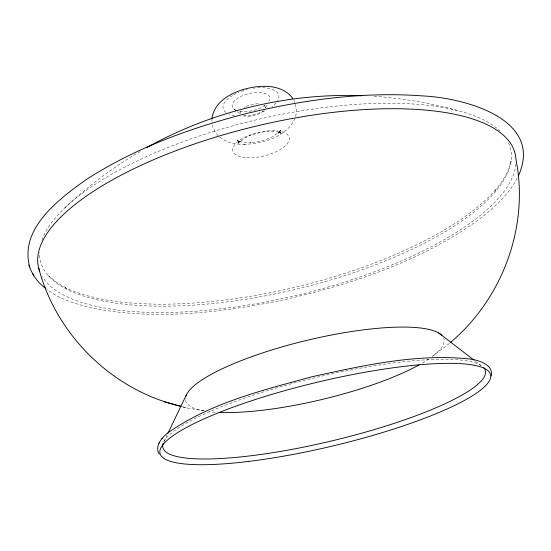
<?xml version="1.0" encoding="UTF-8"?>
<svg xmlns="http://www.w3.org/2000/svg" width="551" height="551" viewBox="0 0 551 551"><rect width="100%" height="100%" fill="white"/><g stroke="black" fill="none" stroke-linecap="round" stroke-linejoin="round"><path stroke-width="0.41" stroke-dasharray="2.75 2.07" d="M295.722 116.364L296.534 110.978L295.322 103.664M510.619 163.516L511.135 161.353L507.932 171.12L502.422 181.017L494.798 190.942L496.024 189.475C469.218 218.726 433.334 237.543 397.581 253.598C359.541 269.949 319.787 282.112 279.343 290.845C239.768 299.145 199.428 304.255 158.95 304.228C127.247 303.677 94.593 301.06 65.369 287.767L67.188 288.552L56.898 282.635L48.619 275.789L50.024 277.456M295.026 118.369C286.906 136.276 265.3 142.812 247.151 144.217M164.115 441.193L167.056 435.076M265.513 108.003L267.063 105.034M517.203 178.138C509.096 193.876 495.797 206.067 482.166 217.011L480.892 218.051C422.28 261.188 351.621 284.44 281.313 300.364C218.657 312.947 153.144 320.772 89.937 307.513L88.256 307.141C73.896 303.319 59.088 298.842 47.241 289.53M64.908 207.803C88.098 186.107 113.547 166.822 141.084 150.974M449.464 343.39L432.06 356.655A132.77 30.512 -13.4 0 0 443.727 338.369M219.863 137.109C226.84 143.012 236.455 144.672 245.353 144.279M243.756 144.348L248.432 144.162M374.074 96.225C401.975 98.429 429.773 102.72 456.724 110.352M204.09 410.901L185.777 407.754L181.775 406.631L185.777 407.754M234.079 109.181L236.861 111.178M237.557 111.674L240.339 113.671M475.658 361.408L481.051 365.554M218.162 135.711C214.794 132.047 212.231 127.377 212.025 122.329M280.431 132.798L279.846 131.964L281.533 133.7L279.095 132.33L280.611 132.881L277.125 131.875L270.541 131.317L263.309 131.944L257.682 133.08L249.596 135.691L250.182 135.443L245.725 137.502L239.044 142.268L240.119 141.132L238.301 143.46L239.065 141.903L238.273 144.045L238.397 141.38L238.59 142.303L237.281 139.982L238.852 141.573L237.488 140.519L240.029 141.834L238.583 141.29L244.121 142.523L250.939 142.647L250.257 142.675L258.233 141.607L266.154 139.451L272.442 136.779L279.102 132.144L278.097 133.232L280.239 130.911L279.164 132.082L280.624 129.774L279.867 131.352L280.218 130.284L280.225 132.901L280.101 131.964M294.02 100.427L294.799 102.369M279.75 131.076L280.783 133.693M211.887 119.595L211.901 120.938M508.504 142.826A241.675 87.01 -13.4 0 1 293.146 289.929A241.675 87.01 -13.4 0 1 39.486 252.702M41.855 240.181A241.675 87.01 -13.4 0 1 255.058 120.125A241.675 87.01 -13.4 0 1 499.791 130.924M236.172 110.352A19.278 8.692 -13.4 0 1 247.544 93.973A19.278 8.692 -13.4 0 1 268.998 101.322M265.203 105.234A19.278 8.692 -13.4 0 1 238.9 111.157M264.136 105.475A12.687 5.634 -13.4 0 1 265.238 108.21M263.729 110.779A12.687 5.634 -13.4 0 1 243.941 115.717M240.842 113.706A12.687 5.634 -13.4 0 1 240.952 110.696M244.293 107.493A12.687 5.634 -13.4 0 1 245.285 106.915M246.359 106.364A12.687 5.634 -13.4 0 1 259.989 103.967M257.668 87.857A28.59 12.893 -13.4 0 1 277.594 100.909M276.175 102.865A28.59 12.893 -13.4 0 1 271.939 106.68M264.721 110.792A28.59 12.893 -13.4 0 1 241.882 116.075M234.671 115.676A28.59 12.893 -13.4 0 1 229.099 114.236M225.972 112.528A28.59 12.893 -13.4 0 1 233.059 95.137M233.645 94.806A28.59 12.893 -13.4 0 1 238.7 92.361M241.455 91.294A28.59 12.893 -13.4 0 1 247.261 89.537M253.246 88.346A28.59 12.893 -13.4 0 1 254.734 88.146M163.743 441.957A165.782 32.681 -13.4 0 1 315.399 377.621A165.782 32.681 -13.4 0 1 481.602 365.754M515.881 164.122A244.981 86.989 -13.4 0 1 296.59 295.329A244.981 86.989 -13.4 0 1 42.358 276.623M428.857 358.928A132.77 30.512 -13.4 0 1 421.233 363.674M215.055 412.217A132.77 30.512 -13.4 0 1 209.008 411.659M203.918 410.915A132.77 30.512 -13.4 0 1 185.467 398.125M246.758 157.648A28.969 12.06 -13.4 0 0 289.344 138.742A28.969 12.06 -13.4 0 0 246.972 136.242A28.969 12.06 -13.4 0 0 246.758 157.648"/><path stroke-width="0.83" d="M491.416 375.989C493.42 364.562 478.984 360.375 470.437 359.087C417.024 353.26 363.515 365.451 311.611 376.843C262.242 390.356 210.461 402.939 168 432.776C161.98 437.535 154.39 446.062 159.163 454.127M211.88 118.926C214.153 100.248 234.168 91.005 250.602 87.726C265.065 84.785 283.593 85.46 292.925 98.684M518.326 176.031C544.643 118.21 462.503 97.472 421.481 95.86L419.704 95.709C361.325 91.79 302.774 99.917 246.097 113.623C190.935 127.873 136.503 147.516 88.263 178.297L86.665 179.295C59.536 198.608 18.954 228.376 29.747 267.097M167.793 433.547L186.555 394.55M158.86 443.286L159.391 442.501M161.829 438.906L162.345 438.135M450.718 342.24C502.567 298.428 529.353 226.275 515.963 159.439A244.981 86.989 -13.4 0 0 258.818 125.483A244.981 86.989 -13.4 0 0 39.734 271.292M146.979 147.427C212.314 111.219 287.464 92.837 362.152 95.729M38.701 268.089C56.236 334.994 112.067 389.839 179.371 405.929L180.976 406.383M180.976 406.404L164.164 401.658M438.658 332.949L474.08 360.182M45.898 288.469C37.64 282.883 32.041 274.302 28.804 264.976M32.791 273.881L33.707 275.948M419.015 364.927A132.77 30.512 -13.4 0 1 219.229 412.444M185.942 396.024A132.77 30.512 -13.4 0 1 308.622 339.933A132.77 30.512 -13.4 0 1 441.93 335.476M483.75 367.627A165.782 32.681 -13.4 0 1 330.559 441.199A165.782 32.681 -13.4 0 1 163.103 443.541M248.405 461.456A169.901 32.798 -13.4 0 0 490.624 374.838A169.901 32.798 -13.4 0 0 236.882 405.798A169.901 32.798 -13.4 0 0 248.405 461.456"/></g></svg>
